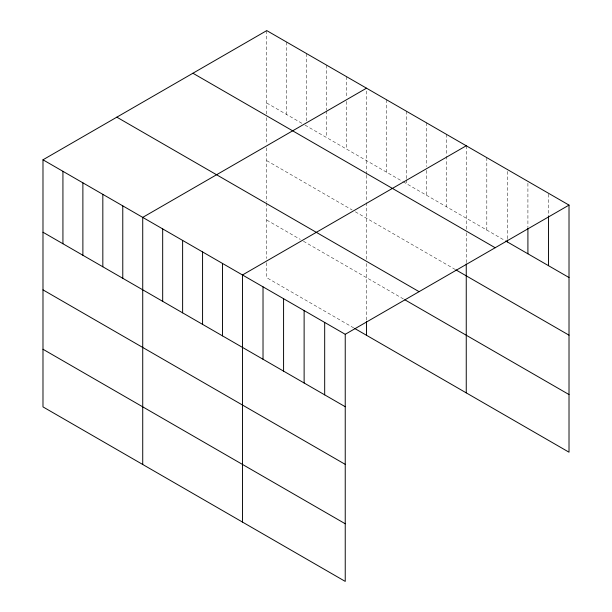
<?xml version="1.0" encoding="UTF-8"?>
<svg xmlns="http://www.w3.org/2000/svg" width="612" height="612" viewBox="0 0 612 612"><rect width="100%" height="100%" fill="white"/><g stroke="black" fill="none" stroke-linecap="round" stroke-linejoin="round"><path stroke-width="0.46" stroke-dasharray="3.06 2.29" d="M266.763 117.665L266.763 144.203M266.763 114.008L266.763 30.6M366.512 175.254L366.512 201.784M366.512 174.336L366.512 88.189M466.252 232.835L466.252 263.03M466.252 229.179L466.252 145.771M266.763 103.03L301.877 123.295M305.067 125.139L402.413 181.343M403.216 181.802L504.892 240.508M266.763 160.665L352.145 209.962M355.335 211.806L455.083 269.395M266.763 220.06L300.278 239.407M303.468 241.25L404.012 299.291M353.744 327.91L266.763 277.695L266.763 260.314M548.467 194.188L548.467 216.105M527.911 183.279L527.911 227.113M507.356 171.414L507.356 239.07M486.808 157.636L486.808 230.066M446.301 134.257L446.301 155.219M446.301 156.175L446.301 206.68M426.357 122.737L426.357 166.579M426.357 170.388L426.357 195.167M406.406 111.223L406.406 178.88M406.406 179.836L406.406 183.646M386.455 99.702L386.455 172.133M366.512 202.702L366.512 259.733M366.512 263.504L366.512 320.642M346.56 76.668L346.56 97.637M346.56 101.447L346.56 149.099M326.609 65.155L326.609 109.946M326.609 110.894L326.609 137.578M306.666 53.634L306.666 121.298M286.714 42.121L286.714 114.543M266.763 147.859L266.763 202.144M266.763 203.092L266.763 258.486"/><path stroke-width="0.92" d="M42.985 159.801L345.237 334.305L345.237 581.4L42.985 406.896L42.985 159.801L266.763 30.6L569.015 205.104L569.015 452.199L354.539 328.376M366.512 88.189L142.726 217.382L142.726 464.485M466.252 145.771L242.467 274.972L242.467 522.067M345.237 334.305L569.015 205.104M505.711 240.983L569.015 277.527M192.918 73.233L495.169 247.738M455.879 269.854L569.015 335.169M116.831 117.167L419.082 291.664M404.807 299.758L569.015 394.556M42.985 232.231L345.237 406.728M42.985 289.866L345.237 464.37M42.985 349.253L345.237 523.757M548.467 216.105L548.467 265.662M527.911 228.069L527.911 253.796M507.356 240.026L507.356 241.931M466.252 263.948L466.252 392.866M366.512 321.56L366.512 335.284M324.681 322.44L324.681 394.862M304.126 310.567L304.126 382.997M283.578 298.702L283.578 371.132M263.022 286.837L263.022 359.267M222.523 263.451L222.523 335.881M202.572 251.937L202.572 324.368M182.621 240.417L182.621 312.847M162.677 228.903L162.677 301.334M122.775 205.869L122.775 278.299M102.831 194.348L102.831 266.778M82.88 182.835L82.88 255.265M62.929 171.314L62.929 243.744"/></g></svg>
